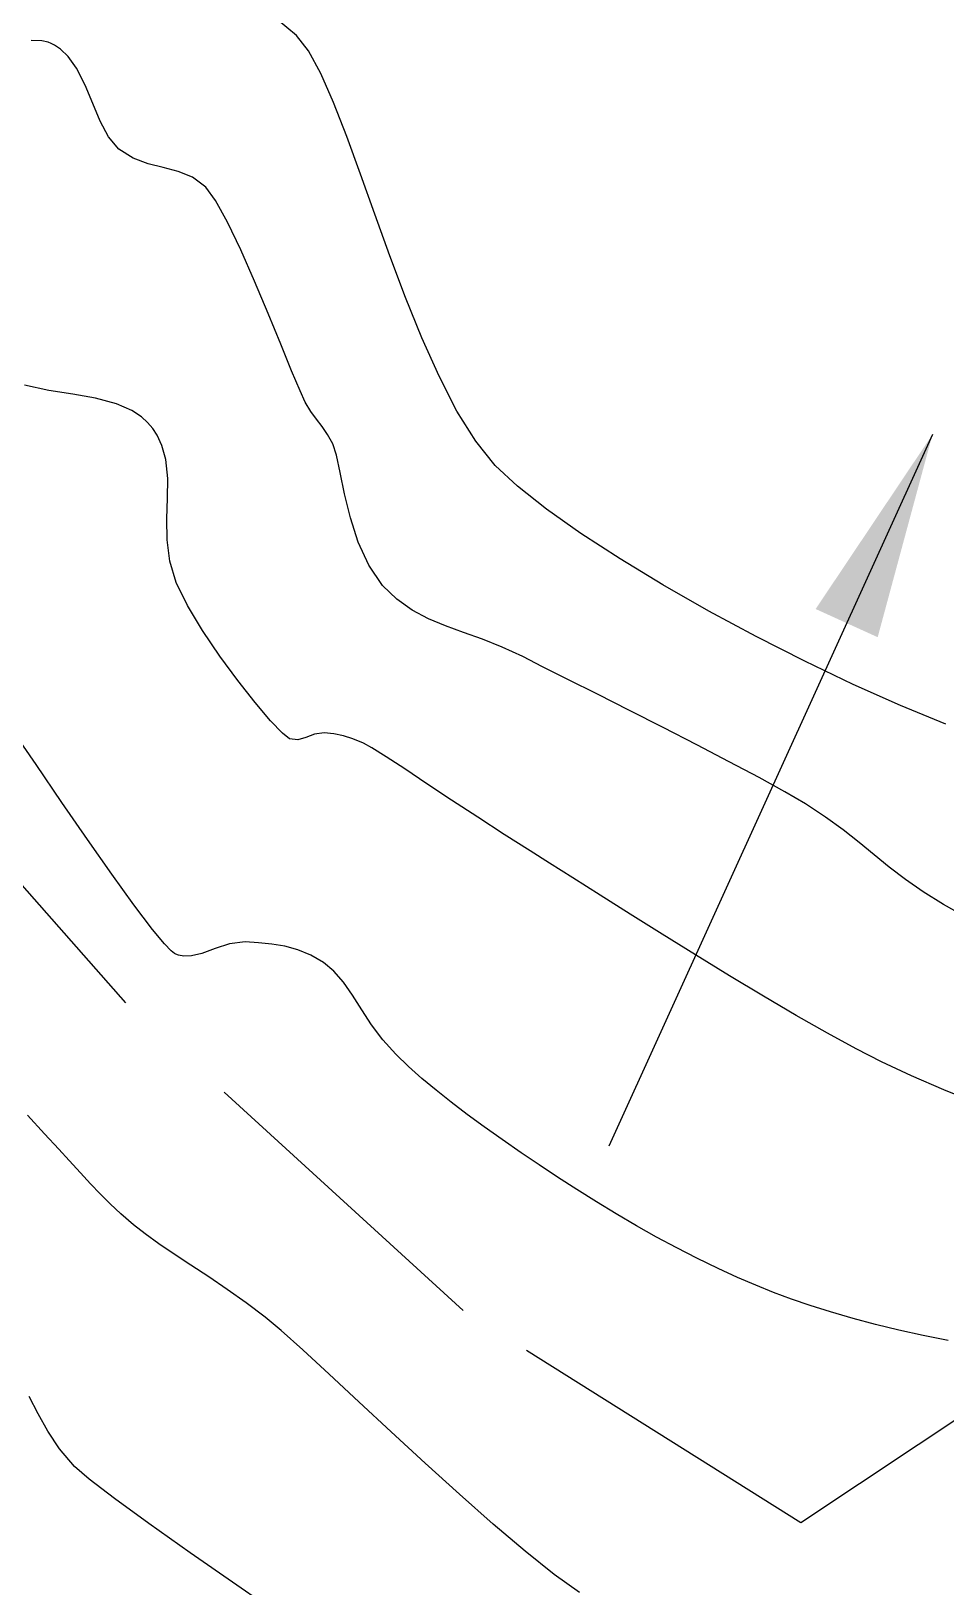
# Model space of a CAD drawing. Header units: feet. Extents: x 26064 to 27719, y 16802 to 28989.
# Drawn here: x 26281.9 to 26317.2, y 17525 to 17585.1 of the extents above; entities that cross this region are included whole.
import ezdxf

# ---------------------------------------------------------------- set-up
doc = ezdxf.new("R2010")
doc.units = ezdxf.units.FT
doc.header["$LTSCALE"] = 50
doc.header["$MEASUREMENT"] = 0
doc.linetypes.add('HIDDEN', pattern=[0.375, 0.25, -0.125])
doc.linetypes.add('HIDN25', pattern=[0.0938, 0.0625, -0.0313])
for name, color, linetype in [('CONT-MJR', 160, 'HIDDEN'), ('CONT-MNR', 55, 'HIDN25'), ('SD-STRUCTURE', 6, 'Continuous')]:
    doc.layers.add(name, color=color, linetype=linetype)
doc.styles.add('ls80', font='simplex', dxfattribs={"oblique": 15, "height": 4})
doc.dimstyles.new('dim', dxfattribs={"dimtxt": 0.18, "dimasz": 0.16, "dimexe": 0.0625, "dimexo": 0.0625, "dimgap": 0.03, "dimtad": 3, "dimdec": 4, "dimzin": 0, "dimdsep": 46, "dimtxsty": 'ls80', "dimcen": 0.09, "dimclrd": 256, "dimclre": 256, "dimclrt": 256, "dimaunit": 1, "dimadec": 4, "dimazin": 0, "dimtfac": 1, "dimtdec": 4, "dimtofl": 0, "dimtmove": 2, "dimatfit": 3, "dimfxl": 0, "dimtolj": 1, "dimtzin": 0, "dimlwd": -1, "dimlwe": -1, "dimarcsym": 0})

msp = doc.modelspace()

# ---------------------------------------------------------------- linework, layer by layer
at = {"layer": 'CONT-MJR', "color": 7}
for p, q in [((26285.55822, 17547.54385, 640), (26277.06549, 17557.16073, 640)), ((26298.58048, 17535.66412, 640), (26285.55822, 17547.54385, 640)), ((26311.60274, 17527.46146, 640), (26298.58048, 17535.66412, 640)), ((26318.39693, 17531.98705, 640), (26311.60274, 17527.46146, 640))]:
    msp.add_line(p, q, dxfattribs=at)
at = {"layer": 'CONT-MNR', "color": 7}
for p, q in [((26292.1496, 17584.89491, 636), (26291.39424, 17585.501, 636)), ((26292.60814, 17584.2964, 636), (26292.1496, 17584.89491, 636)), ((26282.80172, 17584.51478, 637), (26282.67811, 17584.57927, 637)), ((26283.02943, 17584.36181, 637), (26282.80172, 17584.51478, 637)), ((26284.28021, 17582.26839, 637), (26283.99208, 17582.96649, 637)), ((26294.08624, 17580.98946, 636), (26293.57487, 17582.29744, 636)), ((26285.83879, 17580.14662, 637), (26285.28811, 17580.50427, 637)), ((26286.99945, 17579.78984, 637), (26286.41466, 17579.93318, 637)), ((26287.57691, 17579.64248, 637), (26286.99945, 17579.78984, 637)), ((26288.64478, 17579.03927, 637), (26288.13077, 17579.41699, 637)), ((26295.17299, 17577.98768, 636), (26294.61842, 17579.53746, 636)), ((26289.02132, 17578.5245, 637), (26288.64478, 17579.03927, 637)), ((26295.75156, 17576.38635, 636), (26295.17299, 17577.98768, 636)), ((26290.52224, 17575.40332, 637), (26289.98977, 17576.61004, 637)), ((26296.35572, 17574.7797, 636), (26295.75156, 17576.38635, 636)), ((26296.98706, 17573.21397, 636), (26296.35572, 17574.7797, 636)), ((26297.6472, 17571.73539, 636), (26296.98706, 17573.21397, 636)), ((26298.33771, 17570.39019, 636), (26297.6472, 17571.73539, 636)), ((26282.58187, 17571.18871, 638), (26281.64657, 17571.39263, 638)), ((26283.50595, 17571.03786, 638), (26282.58187, 17571.18871, 638)), ((26292.47811, 17570.73427, 637), (26292.28022, 17571.16452, 637)), ((26286.16684, 17570.16149, 638), (26285.78266, 17570.41705, 638)), ((26286.39515, 17569.95279, 638), (26286.16684, 17570.16149, 638)), ((26286.50026, 17569.83558, 638), (26286.39515, 17569.95279, 638)), ((26286.59737, 17569.71272, 638), (26286.50026, 17569.83558, 638)), ((26286.76374, 17569.4603, 638), (26286.59737, 17569.71272, 638)), ((26287.10127, 17568.51304, 638), (26286.95049, 17569.06588, 638)), ((26293.82607, 17568.0239, 637), (26293.68276, 17568.69056, 637)), ((26309.88886, 17561.68202, 636), (26308.05293, 17562.67011, 636)), ((26299.31886, 17561.5796, 637), (26298.58963, 17561.84058, 637)), ((26300.87311, 17560.90927, 637), (26300.0804, 17561.27962, 637)), ((26291.14253, 17558.43572, 638), (26290.54859, 17559.13355, 638)), ((26317.20633, 17558.30083, 636), (26315.45452, 17559.02115, 636)), ((26291.60311, 17557.94882, 638), (26291.14253, 17558.43572, 638)), ((26291.87526, 17557.73058, 638), (26291.60311, 17557.94882, 638)), ((26292.83842, 17557.91363, 638), (26292.50405, 17557.79144, 638)), ((26293.21026, 17557.96558, 638), (26292.83842, 17557.91363, 638)), ((26293.59057, 17557.92984, 638), (26293.21026, 17557.96558, 638)), ((26293.95407, 17557.8534, 638), (26293.59057, 17557.92984, 638)), ((26307.59762, 17557.50445, 637), (26306.29779, 17558.17034, 637)), ((26295.05748, 17557.38662, 638), (26294.72526, 17557.57058, 638)), ((26283.09317, 17555.28193, 639), (26282.09312, 17556.74046, 639)), ((26297.1802, 17556.0024, 638), (26296.32453, 17556.57063, 638)), ((26299.13791, 17554.70497, 638), (26298.13118, 17555.36988, 638)), ((26311.78311, 17555.22427, 637), (26310.99262, 17555.69019, 637)), ((26300.1608, 17554.03957, 638), (26299.13791, 17554.70497, 638)), ((26312.56121, 17554.71382, 637), (26311.78311, 17555.22427, 637)), ((26285.01881, 17552.50969, 639), (26284.08131, 17553.84932, 639)), ((26301.16026, 17553.40558, 638), (26300.1608, 17554.03957, 638)), ((26302.81425, 17552.36254, 638), (26301.90347, 17552.93872, 638)), ((26315.02387, 17552.78485, 637), (26314.43928, 17553.25855, 637)), ((26285.86696, 17551.33012, 639), (26285.01881, 17552.50969, 639)), ((26303.86342, 17551.69829, 638), (26302.81425, 17552.36254, 638)), ((26305.02182, 17550.96724, 638), (26303.86342, 17551.69829, 638)), ((26286.58705, 17550.37766, 639), (26285.86696, 17551.33012, 639)), ((26317.87643, 17550.90849, 637), (26317.11811, 17551.33927, 637)), ((26287.04488, 17549.82428, 639), (26286.58705, 17550.37766, 639)), ((26287.48813, 17549.42236, 639), (26287.43687, 17549.44964, 639)), ((26289.00654, 17549.64608, 639), (26288.49108, 17549.45115, 639)), ((26289.55604, 17549.82679, 639), (26289.00654, 17549.64608, 639)), ((26292.19657, 17549.58633, 639), (26291.69762, 17549.72488, 639)), ((26293.95369, 17548.3368, 639), (26293.58867, 17548.76787, 639)), ((26313.7383, 17545.76556, 638), (26312.63219, 17546.36885, 638)), ((26296.98441, 17544.62573, 639), (26296.46679, 17545.08801, 639)), ((26315.87548, 17544.72933, 638), (26314.72026, 17545.26558, 638)), ((26298.73243, 17543.23791, 639), (26298.11509, 17543.70503, 639)), ((26282.42294, 17542.48098, 641), (26281.76363, 17543.20779, 641)), ((26300.08181, 17542.26842, 639), (26299.38729, 17542.76049, 639)), ((26300.81813, 17541.75736, 639), (26300.08181, 17542.26842, 639)), ((26302.22243, 17540.81271, 639), (26301.50683, 17541.28841, 639)), ((26285.3648, 17539.39389, 641), (26284.94599, 17539.78562, 641)), ((26285.85544, 17538.96795, 641), (26285.3648, 17539.39389, 641)), ((26305.26172, 17538.93609, 639), (26304.48456, 17539.39194, 639)), ((26309.16799, 17536.94467, 639), (26308.4197, 17537.29119, 639)), ((26289.47113, 17536.47818, 641), (26288.75446, 17536.96416, 641)), ((26310.55254, 17536.36088, 639), (26309.86995, 17536.63788, 639)), ((26311.2427, 17536.10376, 639), (26310.55254, 17536.36088, 639)), ((26293.40098, 17533.2125, 641), (26292.38751, 17534.14705, 641)), ((26282.17379, 17531.67578, 642), (26281.829, 17532.34899, 642)), ((26282.99619, 17530.32291, 642), (26282.54484, 17531.00083, 642)), ((26297.11048, 17529.76909, 641), (26295.80335, 17530.97547, 641)), ((26284.14685, 17529.15365, 642), (26283.58186, 17529.64078, 642)), ((26286.44528, 17527.44549, 642), (26285.12455, 17528.4069, 642)), ((26299.73217, 17527.42085, 641), (26298.43371, 17528.5682, 641)), ((26300.96496, 17526.3751, 641), (26299.73217, 17527.42085, 641)), ((26303.06998, 17524.7806, 641), (26302.09119, 17525.479, 641)), ((26291.76914, 17523.72288, 642), (26289.83723, 17525.05852, 642))]:
    msp.add_line(p, q, dxfattribs=at)
at = {"layer": 'CONT-MNR', "color": 7, "extrusion": (-0.03521, -0.99938, 0)}
msp.add_line((26282.31594, 17584.68572, 637), (26281.90175, 17584.70032, 637), dxfattribs=at)
at = {"layer": 'CONT-MNR', "color": 7, "extrusion": (-0.234262, -0.972173, 0)}
msp.add_line((26282.56368, 17584.62603, 637), (26282.31594, 17584.68572, 637), dxfattribs=at)
at = {"layer": 'CONT-MNR', "color": 7, "extrusion": (-0.37825, -0.925704, 0)}
msp.add_line((26282.67811, 17584.57927, 637), (26282.56368, 17584.62603, 637), dxfattribs=at)
at = {"layer": 'CONT-MNR', "color": 7, "extrusion": (-0.68814, -0.725578, 0)}
msp.add_line((26283.32733, 17584.07928, 637), (26283.02943, 17584.36181, 637), dxfattribs=at)
at = {"layer": 'CONT-MNR', "color": 7, "extrusion": (0.810344, 0.585955, 0)}
msp.add_line((26283.65727, 17583.62299, 637), (26283.32733, 17584.07928, 637), dxfattribs=at)
at = {"layer": 'CONT-MNR', "color": 7, "extrusion": (0.880451, 0.474137, 0)}
msp.add_line((26293.0827, 17583.41516, 636), (26292.60814, 17584.2964, 636), dxfattribs=at)
at = {"layer": 'CONT-MNR', "color": 7, "extrusion": (0.890834, 0.454328, 0)}
msp.add_line((26283.99208, 17582.96649, 637), (26283.65727, 17583.62299, 637), dxfattribs=at)
at = {"layer": 'CONT-MNR', "color": 7, "extrusion": (0.915203, 0.402992, 0)}
msp.add_line((26293.57487, 17582.29744, 636), (26293.0827, 17583.41516, 636), dxfattribs=at)
at = {"layer": 'CONT-MNR', "color": 7, "extrusion": (0.923195, 0.384332, 0)}
msp.add_line((26284.56402, 17581.58666, 637), (26284.28021, 17582.26839, 637), dxfattribs=at)
at = {"layer": 'CONT-MNR', "color": 7, "extrusion": (0.883608, 0.468227, 0)}
msp.add_line((26284.88587, 17580.97929, 637), (26284.56402, 17581.58666, 637), dxfattribs=at)
at = {"layer": 'CONT-MNR', "color": 7, "extrusion": (0.763147, 0.646225, 0)}
msp.add_line((26285.28811, 17580.50427, 637), (26284.88587, 17580.97929, 637), dxfattribs=at)
at = {"layer": 'CONT-MNR', "color": 7, "extrusion": (0.938923, 0.344127, 0)}
msp.add_line((26294.61842, 17579.53746, 636), (26294.08624, 17580.98946, 636), dxfattribs=at)
at = {"layer": 'CONT-MNR', "color": 7, "extrusion": (-0.347536, -0.937667, 0)}
msp.add_line((26286.41466, 17579.93318, 637), (26285.83879, 17580.14662, 637), dxfattribs=at)
at = {"layer": 'CONT-MNR', "color": 7, "extrusion": (-0.377066, -0.926186, 0)}
msp.add_line((26288.13077, 17579.41699, 637), (26287.57691, 17579.64248, 637), dxfattribs=at)
at = {"layer": 'CONT-MNR', "color": 7, "extrusion": (0.878326, 0.478062, 0)}
msp.add_line((26289.47955, 17577.6826, 637), (26289.02132, 17578.5245, 637), dxfattribs=at)
at = {"layer": 'CONT-MNR', "color": 7, "extrusion": (0.903032, 0.429574, 0)}
msp.add_line((26289.98977, 17576.61004, 637), (26289.47955, 17577.6826, 637), dxfattribs=at)
at = {"layer": 'CONT-MNR', "color": 7, "extrusion": (0.921358, 0.388715, 0)}
msp.add_line((26291.04725, 17574.15892, 637), (26290.52224, 17575.40332, 637), dxfattribs=at)
at = {"layer": 'CONT-MNR', "color": 7, "extrusion": (0.92478, 0.380502, 0)}
msp.add_line((26291.53506, 17572.97333, 637), (26291.04725, 17574.15892, 637), dxfattribs=at)
at = {"layer": 'CONT-MNR', "color": 7, "extrusion": (0.925732, 0.378181, 0)}
msp.add_line((26291.95596, 17571.94303, 637), (26291.53506, 17572.97333, 637), dxfattribs=at)
at = {"layer": 'CONT-MNR', "color": 7, "extrusion": (0.923129, 0.384491, 0)}
msp.add_line((26292.28022, 17571.16452, 637), (26291.95596, 17571.94303, 637), dxfattribs=at)
at = {"layer": 'CONT-MNR', "color": 7, "extrusion": (-0.172027, -0.985092, 0)}
msp.add_line((26284.38932, 17570.88359, 638), (26283.50595, 17571.03786, 638), dxfattribs=at)
at = {"layer": 'CONT-MNR', "color": 7, "extrusion": (-0.254668, -0.967028, 0)}
msp.add_line((26285.20249, 17570.66944, 638), (26284.38932, 17570.88359, 638), dxfattribs=at)
at = {"layer": 'CONT-MNR', "color": 7, "extrusion": (0.398913, 0.916989, 0)}
msp.add_line((26285.78266, 17570.41705, 638), (26285.20249, 17570.66944, 638), dxfattribs=at)
at = {"layer": 'CONT-MNR', "color": 7, "extrusion": (0.851132, 0.524951, 0)}
msp.add_line((26292.69992, 17570.37464, 637), (26292.47811, 17570.73427, 637), dxfattribs=at)
at = {"layer": 'CONT-MNR', "color": 7, "extrusion": (0.810648, 0.585534, 0)}
msp.add_line((26292.91656, 17570.07471, 637), (26292.69992, 17570.37464, 637), dxfattribs=at)
at = {"layer": 'CONT-MNR', "color": 7, "extrusion": (0.849956, 0.526853, 0)}
msp.add_line((26299.0602, 17569.22462, 636), (26298.33771, 17570.39019, 636), dxfattribs=at)
at = {"layer": 'CONT-MNR', "color": 7, "extrusion": (0.798087, 0.602542, 0)}
msp.add_line((26293.12879, 17569.79361, 637), (26292.91656, 17570.07471, 637), dxfattribs=at)
at = {"layer": 'CONT-MNR', "color": 7, "extrusion": (0.823844, 0.566817, 0)}
msp.add_line((26293.33738, 17569.49042, 637), (26293.12879, 17569.79361, 637), dxfattribs=at)
at = {"layer": 'CONT-MNR', "color": 7, "extrusion": (0.903812, 0.427931, 0)}
msp.add_line((26286.95049, 17569.06588, 638), (26286.76374, 17569.4603, 638), dxfattribs=at)
at = {"layer": 'CONT-MNR', "color": 7, "extrusion": (0.871812, 0.489841, 0)}
msp.add_line((26293.54311, 17569.12427, 637), (26293.33738, 17569.49042, 637), dxfattribs=at)
at = {"layer": 'CONT-MNR', "color": 7, "extrusion": (0.951873, 0.306494, 0)}
msp.add_line((26293.68276, 17568.69056, 637), (26293.54311, 17569.12427, 637), dxfattribs=at)
at = {"layer": 'CONT-MNR', "color": 7, "extrusion": (0.77913, 0.626863, 0)}
msp.add_line((26299.81626, 17568.28491, 636), (26299.0602, 17569.22462, 636), dxfattribs=at)
at = {"layer": 'CONT-MNR', "color": 7, "extrusion": (0.995232, 0.097533, 0)}
msp.add_line((26287.17271, 17567.7841, 638), (26287.10127, 17568.51304, 638), dxfattribs=at)
at = {"layer": 'CONT-MNR', "color": 7, "extrusion": (0.979196, 0.202915, 0)}
msp.add_line((26293.99791, 17567.19465, 637), (26293.82607, 17568.0239, 637), dxfattribs=at)
at = {"layer": 'CONT-MNR', "color": 7, "extrusion": (-0.682076, -0.731282, 0)}
msp.add_line((26300.67418, 17567.48472, 636), (26299.81626, 17568.28491, 636), dxfattribs=at)
at = {"layer": 'CONT-MNR', "color": 7, "extrusion": (0.999972, -0.007516, 0)}
msp.add_line((26287.16697, 17567.02016, 638), (26287.17271, 17567.7841, 638), dxfattribs=at)
at = {"layer": 'CONT-MNR', "color": 7, "extrusion": (-0.620513, -0.784196, 0)}
msp.add_line((26301.78712, 17566.60408, 636), (26300.67418, 17567.48472, 636), dxfattribs=at)
at = {"layer": 'CONT-MNR', "color": 7, "extrusion": (0.99945, -0.033174, 0)}
msp.add_line((26287.1407, 17566.22876, 638), (26287.16697, 17567.02016, 638), dxfattribs=at)
at = {"layer": 'CONT-MNR', "color": 7, "extrusion": (0.971398, 0.237458, 0)}
msp.add_line((26294.22316, 17566.27319, 637), (26293.99791, 17567.19465, 637), dxfattribs=at)
at = {"layer": 'CONT-MNR', "color": 7, "extrusion": (0.999926, 0.012151, 0)}
msp.add_line((26287.15056, 17565.41749, 638), (26287.1407, 17566.22876, 638), dxfattribs=at)
at = {"layer": 'CONT-MNR', "color": 7, "extrusion": (0.951931, 0.306311, 0)}
msp.add_line((26294.5267, 17565.32989, 637), (26294.22316, 17566.27319, 637), dxfattribs=at)
at = {"layer": 'CONT-MNR', "color": 7, "extrusion": (0.577418, 0.816449, 0)}
msp.add_line((26303.11827, 17565.66265, 636), (26301.78712, 17566.60408, 636), dxfattribs=at)
at = {"layer": 'CONT-MNR', "color": 7, "extrusion": (-0.544759, -0.838593, 0)}
msp.add_line((26304.63083, 17564.68007, 636), (26303.11827, 17565.66265, 636), dxfattribs=at)
at = {"layer": 'CONT-MNR', "color": 7, "extrusion": (0.992324, 0.123665, 0)}
msp.add_line((26287.25319, 17564.5939, 638), (26287.15056, 17565.41749, 638), dxfattribs=at)
at = {"layer": 'CONT-MNR', "color": 7, "extrusion": (0.910374, 0.413787, 0)}
msp.add_line((26294.93339, 17564.43512, 637), (26294.5267, 17565.32989, 637), dxfattribs=at)
at = {"layer": 'CONT-MNR', "color": 7, "extrusion": (0.956684, 0.291128, 0)}
msp.add_line((26287.50526, 17563.76558, 638), (26287.25319, 17564.5939, 638), dxfattribs=at)
at = {"layer": 'CONT-MNR', "color": 7, "extrusion": (0.823386, 0.567482, 0)}
msp.add_line((26295.46811, 17563.65927, 637), (26294.93339, 17564.43512, 637), dxfattribs=at)
at = {"layer": 'CONT-MNR', "color": 7, "extrusion": (0.518199, 0.85526, 0)}
msp.add_line((26306.28798, 17563.67601, 636), (26304.63083, 17564.68007, 636), dxfattribs=at)
at = {"layer": 'CONT-MNR', "color": 7, "extrusion": (0.89772, 0.440566, 0)}
msp.add_line((26287.94023, 17562.87927, 638), (26287.50526, 17563.76558, 638), dxfattribs=at)
at = {"layer": 'CONT-MNR', "color": 7, "extrusion": (0.698167, 0.715935, 0)}
msp.add_line((26296.01866, 17563.12239, 637), (26295.46811, 17563.65927, 637), dxfattribs=at)
at = {"layer": 'CONT-MNR', "color": 7, "extrusion": (0.495159, 0.868802, 0)}
msp.add_line((26308.05293, 17562.67011, 636), (26306.28798, 17563.67601, 636), dxfattribs=at)
at = {"layer": 'CONT-MNR', "color": 7, "extrusion": (-0.579876, -0.814705, 0)}
msp.add_line((26296.60722, 17562.70347, 637), (26296.01866, 17563.12239, 637), dxfattribs=at)
at = {"layer": 'CONT-MNR', "color": 7, "extrusion": (0.858117, 0.513454, 0)}
msp.add_line((26288.5171, 17561.91516, 638), (26287.94023, 17562.87927, 638), dxfattribs=at)
at = {"layer": 'CONT-MNR', "color": 7, "extrusion": (-0.469243, -0.883069, 0)}
msp.add_line((26297.23267, 17562.37112, 637), (26296.60722, 17562.70347, 637), dxfattribs=at)
at = {"layer": 'CONT-MNR', "color": 7, "extrusion": (0.829075, 0.559137, 0)}
msp.add_line((26289.18082, 17560.93101, 638), (26288.5171, 17561.91516, 638), dxfattribs=at)
at = {"layer": 'CONT-MNR', "color": 7, "extrusion": (-0.386604, -0.922246, 0)}
msp.add_line((26297.89385, 17562.09395, 637), (26297.23267, 17562.37112, 637), dxfattribs=at)
at = {"layer": 'CONT-MNR', "color": 7, "extrusion": (-0.342181, -0.939634, 0)}
msp.add_line((26298.58963, 17561.84058, 637), (26297.89385, 17562.09395, 637), dxfattribs=at)
at = {"layer": 'CONT-MNR', "color": 7, "extrusion": (-0.366493, -0.930421, 0)}
msp.add_line((26300.0804, 17561.27962, 637), (26299.31886, 17561.5796, 637), dxfattribs=at)
at = {"layer": 'CONT-MNR', "color": 7, "extrusion": (-0.45314, -0.891439, 0)}
msp.add_line((26311.75898, 17560.7314, 636), (26309.88886, 17561.68202, 636), dxfattribs=at)
at = {"layer": 'CONT-MNR', "color": 7, "extrusion": (0.805816, 0.592166, 0)}
msp.add_line((26289.87633, 17559.98456, 638), (26289.18082, 17560.93101, 638), dxfattribs=at)
at = {"layer": 'CONT-MNR', "color": 7, "extrusion": (0.45371, 0.891149, 0)}
msp.add_line((26301.64177, 17560.51792, 637), (26300.87311, 17560.90927, 637), dxfattribs=at)
at = {"layer": 'CONT-MNR', "color": 7, "extrusion": (-0.431598, -0.902066, 0)}
msp.add_line((26313.62646, 17559.83789, 636), (26311.75898, 17560.7314, 636), dxfattribs=at)
at = {"layer": 'CONT-MNR', "color": 7, "extrusion": (-0.449786, -0.893136, 0)}
msp.add_line((26302.62047, 17560.02504, 637), (26301.64177, 17560.51792, 637), dxfattribs=at)
at = {"layer": 'CONT-MNR', "color": 7, "extrusion": (0.784702, 0.619874, 0)}
msp.add_line((26290.54859, 17559.13355, 638), (26289.87633, 17559.98456, 638), dxfattribs=at)
at = {"layer": 'CONT-MNR', "color": 7, "extrusion": (-0.448896, -0.893584, 0)}
msp.add_line((26303.75731, 17559.45395, 637), (26302.62047, 17560.02504, 637), dxfattribs=at)
at = {"layer": 'CONT-MNR', "color": 7, "extrusion": (-0.44978, -0.893139, 0)}
msp.add_line((26305.00039, 17558.82794, 637), (26303.75731, 17559.45395, 637), dxfattribs=at)
at = {"layer": 'CONT-MNR', "color": 7, "extrusion": (0.407919, 0.913018, 0)}
msp.add_line((26315.45452, 17559.02115, 636), (26313.62646, 17559.83789, 636), dxfattribs=at)
at = {"layer": 'CONT-MNR', "color": 7, "extrusion": (-0.452102, -0.891966, 0)}
msp.add_line((26306.29779, 17558.17034, 637), (26305.00039, 17558.82794, 637), dxfattribs=at)
at = {"layer": 'CONT-MNR', "color": 7, "extrusion": (0.824367, 0.566056, 0)}
msp.add_line((26282.09312, 17556.74046, 639), (26281.11988, 17558.15783, 639), dxfattribs=at)
at = {"layer": 'CONT-MNR', "color": 7, "extrusion": (-0.104629, -0.994511, 0)}
msp.add_line((26292.18903, 17557.69757, 638), (26291.87526, 17557.73058, 638), dxfattribs=at)
at = {"layer": 'CONT-MNR', "color": 7, "extrusion": (0.285582, -0.958354, 0)}
msp.add_line((26292.50405, 17557.79144, 638), (26292.18903, 17557.69757, 638), dxfattribs=at)
at = {"layer": 'CONT-MNR', "color": 7, "extrusion": (-0.306161, -0.95198, 0)}
msp.add_line((26294.32442, 17557.73429, 638), (26293.95407, 17557.8534, 638), dxfattribs=at)
at = {"layer": 'CONT-MNR', "color": 7, "extrusion": (-0.378104, -0.925763, 0)}
msp.add_line((26294.72526, 17557.57058, 638), (26294.32442, 17557.73429, 638), dxfattribs=at)
at = {"layer": 'CONT-MNR', "color": 7, "extrusion": (0.532807, 0.846237, 0)}
msp.add_line((26295.60376, 17557.04267, 638), (26295.05748, 17557.38662, 638), dxfattribs=at)
at = {"layer": 'CONT-MNR', "color": 7, "extrusion": (0.461732, 0.887019, 0)}
msp.add_line((26308.84797, 17556.85359, 637), (26307.59762, 17557.50445, 637), dxfattribs=at)
at = {"layer": 'CONT-MNR', "color": 7, "extrusion": (0.547874, 0.836561, 0)}
msp.add_line((26296.32453, 17556.57063, 638), (26295.60376, 17557.04267, 638), dxfattribs=at)
at = {"layer": 'CONT-MNR', "color": 7, "extrusion": (0.470434, 0.882435, 0)}
msp.add_line((26309.99694, 17556.24106, 637), (26308.84797, 17556.85359, 637), dxfattribs=at)
at = {"layer": 'CONT-MNR', "color": 7, "extrusion": (-0.553806, -0.832646, 0)}
msp.add_line((26298.13118, 17555.36988, 638), (26297.1802, 17556.0024, 638), dxfattribs=at)
at = {"layer": 'CONT-MNR', "color": 7, "extrusion": (-0.484112, -0.875006, 0)}
msp.add_line((26310.99262, 17555.69019, 637), (26309.99694, 17556.24106, 637), dxfattribs=at)
at = {"layer": 'CONT-MNR', "color": 7, "extrusion": (0.823178, 0.567783, 0)}
msp.add_line((26284.08131, 17553.84932, 639), (26283.09317, 17555.28193, 639), dxfattribs=at)
at = {"layer": 'CONT-MNR', "color": 7, "extrusion": (-0.588548, -0.808463, 0)}
msp.add_line((26313.24114, 17554.21884, 637), (26312.56121, 17554.71382, 637), dxfattribs=at)
at = {"layer": 'CONT-MNR', "color": 7, "extrusion": (-0.618226, -0.786, 0)}
msp.add_line((26313.85609, 17553.73515, 637), (26313.24114, 17554.21884, 637), dxfattribs=at)
at = {"layer": 'CONT-MNR', "color": 7, "extrusion": (-0.632801, -0.774314, 0)}
msp.add_line((26314.43928, 17553.25855, 637), (26313.85609, 17553.73515, 637), dxfattribs=at)
at = {"layer": 'CONT-MNR', "color": 7, "extrusion": (0.531922, 0.846793, 0)}
msp.add_line((26301.90347, 17552.93872, 638), (26301.16026, 17553.40558, 638), dxfattribs=at)
at = {"layer": 'CONT-MNR', "color": 7, "extrusion": (-0.608639, -0.793447, 0)}
msp.add_line((26315.64308, 17552.30986, 637), (26315.02387, 17552.78485, 637), dxfattribs=at)
at = {"layer": 'CONT-MNR', "color": 7, "extrusion": (-0.573104, -0.819482, 0)}
msp.add_line((26316.3301, 17551.8294, 637), (26315.64308, 17552.30986, 637), dxfattribs=at)
at = {"layer": 'CONT-MNR', "color": 7, "extrusion": (-0.528156, -0.849147, 0)}
msp.add_line((26317.11811, 17551.33927, 637), (26316.3301, 17551.8294, 637), dxfattribs=at)
at = {"layer": 'CONT-MNR', "color": 7, "extrusion": (-0.531258, -0.84721, 0)}
msp.add_line((26306.26027, 17550.19065, 638), (26305.02182, 17550.96724, 638), dxfattribs=at)
at = {"layer": 'CONT-MNR', "color": 7, "extrusion": (0.108256, -0.994123, 0)}
msp.add_line((26290.15813, 17549.89236, 639), (26289.55604, 17549.82679, 639), dxfattribs=at)
at = {"layer": 'CONT-MNR', "color": 7, "extrusion": (-0.053982, -0.998542, 0)}
msp.add_line((26290.68089, 17549.8641, 639), (26290.15813, 17549.89236, 639), dxfattribs=at)
at = {"layer": 'CONT-MNR', "color": 7, "extrusion": (-0.099493, -0.995038, 0)}
msp.add_line((26291.19322, 17549.81287, 639), (26290.68089, 17549.8641, 639), dxfattribs=at)
at = {"layer": 'CONT-MNR', "color": 7, "extrusion": (0.527646, 0.849464, 0)}
msp.add_line((26307.54959, 17549.38979, 638), (26306.26027, 17550.19065, 638), dxfattribs=at)
at = {"layer": 'CONT-MNR', "color": 7, "extrusion": (0.719501, 0.694491, 0)}
msp.add_line((26287.30629, 17549.55347, 639), (26287.04488, 17549.82428, 639), dxfattribs=at)
at = {"layer": 'CONT-MNR', "color": 7, "extrusion": (-0.62233, -0.782755, 0)}
msp.add_line((26287.43687, 17549.44964, 639), (26287.30629, 17549.55347, 639), dxfattribs=at)
at = {"layer": 'CONT-MNR', "color": 7, "extrusion": (-0.33147, -0.943466, 0)}
msp.add_line((26287.58986, 17549.38662, 639), (26287.48813, 17549.42236, 639), dxfattribs=at)
at = {"layer": 'CONT-MNR', "color": 7, "extrusion": (-0.195136, -0.980776, 0)}
msp.add_line((26287.79133, 17549.34653, 639), (26287.58986, 17549.38662, 639), dxfattribs=at)
at = {"layer": 'CONT-MNR', "color": 7, "extrusion": (0.020903, -0.999782, 0)}
msp.add_line((26288.09076, 17549.35279, 639), (26287.79133, 17549.34653, 639), dxfattribs=at)
at = {"layer": 'CONT-MNR', "color": 7, "extrusion": (0.2386, -0.971118, 0)}
msp.add_line((26288.49108, 17549.45115, 639), (26288.09076, 17549.35279, 639), dxfattribs=at)
at = {"layer": 'CONT-MNR', "color": 7, "extrusion": (-0.171853, -0.985123, 0)}
msp.add_line((26291.69762, 17549.72488, 639), (26291.19322, 17549.81287, 639), dxfattribs=at)
at = {"layer": 'CONT-MNR', "color": 7, "extrusion": (0.378627, 0.92555, 0)}
msp.add_line((26292.69258, 17549.38342, 639), (26292.19657, 17549.58633, 639), dxfattribs=at)
at = {"layer": 'CONT-MNR', "color": 7, "extrusion": (-0.493341, -0.869836, 0)}
msp.add_line((26293.18813, 17549.10236, 639), (26292.69258, 17549.38342, 639), dxfattribs=at)
at = {"layer": 'CONT-MNR', "color": 7, "extrusion": (-0.522724, -0.852502, 0)}
msp.add_line((26308.86061, 17548.58591, 638), (26307.54959, 17549.38979, 638), dxfattribs=at)
at = {"layer": 'CONT-MNR', "color": 7, "extrusion": (-0.640982, -0.767556, 0)}
msp.add_line((26293.58867, 17548.76787, 639), (26293.18813, 17549.10236, 639), dxfattribs=at)
at = {"layer": 'CONT-MNR', "color": 7, "extrusion": (0.821107, 0.570774, 0)}
msp.add_line((26294.30409, 17547.83271, 639), (26293.95369, 17548.3368, 639), dxfattribs=at)
at = {"layer": 'CONT-MNR', "color": 7, "extrusion": (-0.51618, -0.85648, 0)}
msp.add_line((26310.16417, 17547.80029, 638), (26308.86061, 17548.58591, 638), dxfattribs=at)
at = {"layer": 'CONT-MNR', "color": 7, "extrusion": (0.840576, 0.541693, 0)}
msp.add_line((26294.66082, 17547.27916, 639), (26294.30409, 17547.83271, 639), dxfattribs=at)
at = {"layer": 'CONT-MNR', "color": 7, "extrusion": (-0.507456, -0.861677, 0)}
msp.add_line((26311.43109, 17547.05418, 638), (26310.16417, 17547.80029, 638), dxfattribs=at)
at = {"layer": 'CONT-MNR', "color": 7, "extrusion": (0.833596, 0.552374, 0)}
msp.add_line((26295.04478, 17546.69971, 639), (26294.66082, 17547.27916, 639), dxfattribs=at)
at = {"layer": 'CONT-MNR', "color": 7, "extrusion": (0.495586, 0.868559, 0)}
msp.add_line((26312.63219, 17546.36885, 638), (26311.43109, 17547.05418, 638), dxfattribs=at)
at = {"layer": 'CONT-MNR', "color": 7, "extrusion": (0.802779, 0.596276, 0)}
msp.add_line((26295.47691, 17546.11792, 639), (26295.04478, 17546.69971, 639), dxfattribs=at)
at = {"layer": 'CONT-MNR', "color": 7, "extrusion": (0.745465, 0.666544, 0)}
msp.add_line((26295.97813, 17545.55736, 639), (26295.47691, 17546.11792, 639), dxfattribs=at)
at = {"layer": 'CONT-MNR', "color": 7, "extrusion": (-0.453739, -0.891135, 0)}
msp.add_line((26314.72026, 17545.26558, 638), (26313.7383, 17545.76556, 638), dxfattribs=at)
at = {"layer": 'CONT-MNR', "color": 7, "extrusion": (-0.692713, -0.721213, 0)}
msp.add_line((26296.46679, 17545.08801, 639), (26295.97813, 17545.55736, 639), dxfattribs=at)
at = {"layer": 'CONT-MNR', "color": 7, "extrusion": (0.64206, 0.766654, 0)}
msp.add_line((26297.53313, 17544.16619, 639), (26296.98441, 17544.62573, 639), dxfattribs=at)
at = {"layer": 'CONT-MNR', "color": 7, "extrusion": (0.396734, 0.917934, 0)}
msp.add_line((26317.12785, 17544.18805, 638), (26315.87548, 17544.72933, 638), dxfattribs=at)
at = {"layer": 'CONT-MNR', "color": 7, "extrusion": (-0.621067, -0.783757, 0)}
msp.add_line((26298.11509, 17543.70503, 639), (26297.53313, 17544.16619, 639), dxfattribs=at)
at = {"layer": 'CONT-MNR', "color": 7, "extrusion": (-0.378176, -0.925734, 0)}
msp.add_line((26318.43395, 17543.65449, 638), (26317.12785, 17544.18805, 638), dxfattribs=at)
at = {"layer": 'CONT-MNR', "color": 7, "extrusion": (0.589107, 0.808055, 0)}
msp.add_line((26299.38729, 17542.76049, 639), (26298.73243, 17543.23791, 639), dxfattribs=at)
at = {"layer": 'CONT-MNR', "color": 7, "extrusion": (0.737106, 0.675778, 0)}
msp.add_line((26282.96548, 17541.88921, 641), (26282.42294, 17542.48098, 641), dxfattribs=at)
at = {"layer": 'CONT-MNR', "color": 7, "extrusion": (0.733211, 0.680001, 0)}
msp.add_line((26283.36544, 17541.45795, 641), (26282.96548, 17541.88921, 641), dxfattribs=at)
at = {"layer": 'CONT-MNR', "color": 7, "extrusion": (0.733699, 0.679475, 0)}
msp.add_line((26283.80871, 17540.9793, 641), (26283.36544, 17541.45795, 641), dxfattribs=at)
at = {"layer": 'CONT-MNR', "color": 7, "extrusion": (-0.562829, -0.826573, 0)}
msp.add_line((26301.50683, 17541.28841, 639), (26300.81813, 17541.75736, 639), dxfattribs=at)
at = {"layer": 'CONT-MNR', "color": 7, "extrusion": (0.735138, 0.677918, 0)}
msp.add_line((26284.19911, 17540.55594, 641), (26283.80871, 17540.9793, 641), dxfattribs=at)
at = {"layer": 'CONT-MNR', "color": 7, "extrusion": (0.727053, 0.686581, 0)}
msp.add_line((26284.56781, 17540.16551, 641), (26284.19911, 17540.55594, 641), dxfattribs=at)
at = {"layer": 'CONT-MNR', "color": 7, "extrusion": (0.543504, 0.839407, 0)}
msp.add_line((26302.96031, 17540.33494, 639), (26302.22243, 17540.81271, 639), dxfattribs=at)
at = {"layer": 'CONT-MNR', "color": 7, "extrusion": (-0.532345, -0.846527, 0)}
msp.add_line((26303.71589, 17539.85978, 639), (26302.96031, 17540.33494, 639), dxfattribs=at)
at = {"layer": 'CONT-MNR', "color": 7, "extrusion": (0.70871, 0.7055, 0)}
msp.add_line((26284.94599, 17539.78562, 641), (26284.56781, 17540.16551, 641), dxfattribs=at)
at = {"layer": 'CONT-MNR', "color": 7, "extrusion": (0.519914, 0.854219, 0)}
msp.add_line((26304.48456, 17539.39194, 639), (26303.71589, 17539.85978, 639), dxfattribs=at)
at = {"layer": 'CONT-MNR', "color": 7, "extrusion": (-0.616213, -0.78758, 0)}
msp.add_line((26286.30196, 17538.61858, 641), (26285.85544, 17538.96795, 641), dxfattribs=at)
at = {"layer": 'CONT-MNR', "color": 7, "extrusion": (-0.579059, -0.815286, 0)}
msp.add_line((26286.82774, 17538.24514, 641), (26286.30196, 17538.61858, 641), dxfattribs=at)
at = {"layer": 'CONT-MNR', "color": 7, "extrusion": (0.490119, 0.871656, 0)}
msp.add_line((26306.04277, 17538.49691, 639), (26305.26172, 17538.93609, 639), dxfattribs=at)
at = {"layer": 'CONT-MNR', "color": 7, "extrusion": (0.472017, 0.881589, 0)}
msp.add_line((26306.82311, 17538.07911, 639), (26306.04277, 17538.49691, 639), dxfattribs=at)
at = {"layer": 'CONT-MNR', "color": 7, "extrusion": (-0.558749, -0.829337, 0)}
msp.add_line((26287.42016, 17537.84602, 641), (26286.82774, 17538.24514, 641), dxfattribs=at)
at = {"layer": 'CONT-MNR', "color": 7, "extrusion": (0.550661, 0.834729, 0)}
msp.add_line((26288.0666, 17537.41956, 641), (26287.42016, 17537.84602, 641), dxfattribs=at)
at = {"layer": 'CONT-MNR', "color": 7, "extrusion": (0.451114, 0.892466, 0)}
msp.add_line((26307.59813, 17537.68736, 639), (26306.82311, 17538.07911, 639), dxfattribs=at)
at = {"layer": 'CONT-MNR', "color": 7, "extrusion": (-0.552037, -0.83382, 0)}
msp.add_line((26288.75446, 17536.96416, 641), (26288.0666, 17537.41956, 641), dxfattribs=at)
at = {"layer": 'CONT-MNR', "color": 7, "extrusion": (-0.434351, -0.900744, 0)}
msp.add_line((26308.4197, 17537.29119, 639), (26307.59813, 17537.68736, 639), dxfattribs=at)
at = {"layer": 'CONT-MNR', "color": 7, "extrusion": (0.400471, 0.916309, 0)}
msp.add_line((26309.86995, 17536.63788, 639), (26309.16799, 17536.94467, 639), dxfattribs=at)
at = {"layer": 'CONT-MNR', "color": 7, "extrusion": (0.577338, 0.816506, 0)}
msp.add_line((26290.20399, 17535.95998, 641), (26289.47113, 17536.47818, 641), dxfattribs=at)
at = {"layer": 'CONT-MNR', "color": 7, "extrusion": (0.32282, 0.94646, 0)}
msp.add_line((26311.96739, 17535.85659, 639), (26311.2427, 17536.10376, 639), dxfattribs=at)
at = {"layer": 'CONT-MNR', "color": 7, "extrusion": (-0.59979, -0.800157, 0)}
msp.add_line((26290.94044, 17535.40795, 641), (26290.20399, 17535.95998, 641), dxfattribs=at)
at = {"layer": 'CONT-MNR', "color": 7, "extrusion": (-0.299916, -0.953966, 0)}
msp.add_line((26312.75355, 17535.60943, 639), (26311.96739, 17535.85659, 639), dxfattribs=at)
at = {"layer": 'CONT-MNR', "color": 7, "extrusion": (-0.282004, -0.959413, 0)}
msp.add_line((26313.62813, 17535.35236, 639), (26312.75355, 17535.60943, 639), dxfattribs=at)
at = {"layer": 'CONT-MNR', "color": 7, "extrusion": (-0.64167, -0.766981, 0)}
msp.add_line((26291.5537, 17534.89488, 641), (26290.94044, 17535.40795, 641), dxfattribs=at)
at = {"layer": 'CONT-MNR', "color": 7, "extrusion": (-0.667683, -0.744446, 0)}
msp.add_line((26292.38751, 17534.14705, 641), (26291.5537, 17534.89488, 641), dxfattribs=at)
at = {"layer": 'CONT-MNR', "color": 7, "extrusion": (-0.259449, -0.965757, 0)}
msp.add_line((26314.48425, 17535.12236, 639), (26313.62813, 17535.35236, 639), dxfattribs=at)
at = {"layer": 'CONT-MNR', "color": 7, "extrusion": (-0.233181, -0.972433, 0)}
msp.add_line((26315.39175, 17534.90475, 639), (26314.48425, 17535.12236, 639), dxfattribs=at)
at = {"layer": 'CONT-MNR', "color": 7, "extrusion": (-0.211946, -0.977281, 0)}
msp.add_line((26316.33343, 17534.70053, 639), (26315.39175, 17534.90475, 639), dxfattribs=at)
at = {"layer": 'CONT-MNR', "color": 7, "extrusion": (-0.194253, -0.980952, 0)}
msp.add_line((26317.2921, 17534.51069, 639), (26316.33343, 17534.70053, 639), dxfattribs=at)
at = {"layer": 'CONT-MNR', "color": 7, "extrusion": (0.681565, 0.731757, 0)}
msp.add_line((26294.55322, 17532.13929, 641), (26293.40098, 17533.2125, 641), dxfattribs=at)
at = {"layer": 'CONT-MNR', "color": 7, "extrusion": (-0.68139, -0.73192, 0)}
msp.add_line((26295.80335, 17530.97547, 641), (26294.55322, 17532.13929, 641), dxfattribs=at)
at = {"layer": 'CONT-MNR', "color": 7, "extrusion": (0.876307, 0.481752, 0)}
msp.add_line((26282.54484, 17531.00083, 642), (26282.17379, 17531.67578, 642), dxfattribs=at)
at = {"layer": 'CONT-MNR', "color": 7, "extrusion": (0.758716, 0.651421, 0)}
msp.add_line((26283.58186, 17529.64078, 642), (26282.99619, 17530.32291, 642), dxfattribs=at)
at = {"layer": 'CONT-MNR', "color": 7, "extrusion": (-0.672044, -0.740511, 0)}
msp.add_line((26298.43371, 17528.5682, 641), (26297.11048, 17529.76909, 641), dxfattribs=at)
at = {"layer": 'CONT-MNR', "color": 7, "extrusion": (0.60699, 0.794709, 0)}
msp.add_line((26285.12455, 17528.4069, 642), (26284.14685, 17529.15365, 642), dxfattribs=at)
at = {"layer": 'CONT-MNR', "color": 7, "extrusion": (-0.57868, -0.815554, 0)}
msp.add_line((26288.03939, 17526.31437, 642), (26286.44528, 17527.44549, 642), dxfattribs=at)
at = {"layer": 'CONT-MNR', "color": 7, "extrusion": (-0.572656, -0.819796, 0)}
msp.add_line((26289.83723, 17525.05852, 642), (26288.03939, 17526.31437, 642), dxfattribs=at)
at = {"layer": 'CONT-MNR', "color": 7, "extrusion": (-0.622623, -0.782522, 0)}
msp.add_line((26302.09119, 17525.479, 641), (26300.96496, 17526.3751, 641), dxfattribs=at)

# ---------------------------------------------------------------- leaders
at = {"layer": 'SD-STRUCTURE', "color": 7}
msp.add_leader([(26316.6893, 17569.48526), (26304.19465, 17542.01431)], dimstyle='dim', override={"dimscale": 50, "dimtad": 0, "dimpost": "'"}, dxfattribs=at)

doc.saveas('drawing.dxf')
